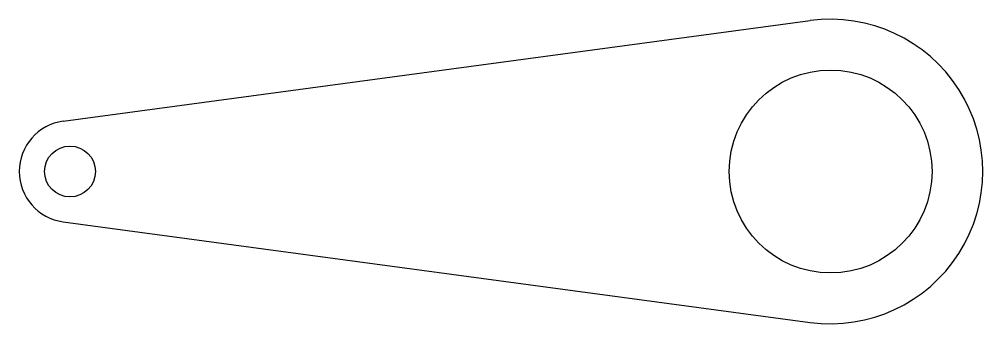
# Model space of a CAD drawing. Header units: millimetres. Extents: x 2635.7 to 2673.7, y 1662.2 to 1674.2.
import ezdxf

# ---------------------------------------------------------------- set-up
doc = ezdxf.new("R2010")
doc.units = ezdxf.units.MM

msp = doc.modelspace()

# ---------------------------------------------------------------- linework, layer by layer
for p, q in [((2637.408, 1670.232), (2666.875, 1674.196)), ((2637.408, 1666.268), (2666.875, 1662.303))]:
    msp.add_line(p, q)
for centre, radius in [((2667.675, 1668.25), 4), ((2637.675, 1668.25), 1)]:
    msp.add_circle(centre, radius)
for centre, radius, start, end in [((2667.675, 1668.25), 6, 262.3377, 97.6623), ((2637.675, 1668.25), 2, 97.6623, 262.3377)]:
    msp.add_arc(centre, radius, start, end)

doc.saveas('drawing.dxf')
